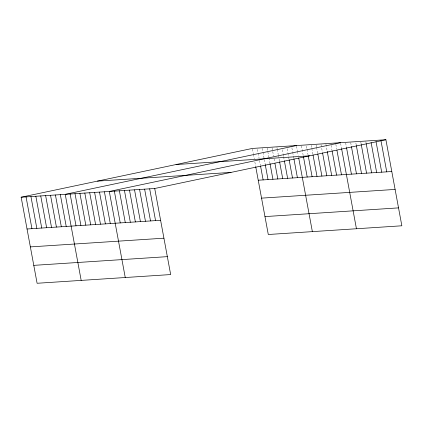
<?xml version="1.0" encoding="UTF-8"?>
<svg xmlns="http://www.w3.org/2000/svg" width="423" height="423" viewBox="0 0 423 423"><rect width="100%" height="100%" fill="white"/><g stroke="black" fill="none" stroke-linecap="round" stroke-linejoin="round"><path stroke-width="0.32" stroke-dasharray="2.12 1.59" d="M365.837 141.694L366.08 142.99M360.793 142.022L361.152 143.968M355.865 143L356.224 144.946M350.699 142.683L351.302 145.924M345.654 143.011L346.374 146.903M340.61 143.339L341.451 147.881M335.83 144.312L336.671 148.848M331.056 145.279L332.018 150.466M325.916 144.301L327.238 151.434M321.02 144.618L322.463 152.402M316.124 144.941L316.483 146.887M316.605 147.532L317.684 153.369M311.222 145.258L311.703 147.854M311.825 148.499L312.909 154.337M306.448 146.226L306.929 148.822M307.05 149.467L308.013 154.659M301.43 145.898L303.233 155.627M296.534 146.215L297.374 150.757M297.496 151.408L298.215 155.299M291.875 147.833L292.6 151.725M292.716 152.375L293.8 158.213M287.101 148.801L287.82 152.692M287.941 153.343L289.02 159.18M282.321 149.768L283.045 153.66M283.161 154.31L283.526 156.256M283.643 156.907L284.245 160.148M276.943 147.495L277.187 148.79M277.303 149.441L278.265 154.628M278.387 155.278L279.471 161.115M272.047 147.812L273.607 156.246M274.088 158.842L274.691 162.083M267.151 148.135L268.832 157.213M268.954 157.864L270.033 163.701M262.249 148.452L262.852 151.698M262.974 152.343L265.258 164.669M257.475 149.419L258.078 152.666M258.194 153.311L259.04 157.853M259.516 160.449L260.478 165.636M252.457 149.092L253.298 153.634M253.419 154.279L254.26 158.821M254.863 162.067L255.582 165.959"/><path stroke-width="0.63" d="M21.15 197.213L154.712 188.499L170.665 274.559L37.102 283.273L21.15 197.213L252.335 148.441L385.898 139.727L401.85 225.787L268.288 234.501L255.704 166.604M296.412 145.57L65.227 194.337L81.174 280.396M340.489 142.694L109.303 191.46L125.25 277.52M154.712 188.499L385.898 139.727M176.047 164.536L309.61 155.823M97.443 181.118L231.006 172.404M258.226 180.23L391.793 171.516M261.546 198.138L395.108 189.425M27.04 228.996L160.603 220.283M264.967 216.592L398.529 207.878M30.361 246.905L163.923 238.191M33.782 265.358L167.344 256.645M380.975 140.706L386.744 171.844M376.047 141.684L381.699 172.172M371.124 142.662L376.655 172.499M366.196 143.64L371.606 172.833M361.274 144.618L366.561 173.16M356.346 145.597L361.517 173.488M351.423 146.575L356.473 173.816M346.495 147.553L351.423 174.149M341.573 148.531L356.441 228.753M336.914 150.149L341.483 174.794M332.134 151.117L336.586 175.117M327.238 151.434L331.685 175.434M322.58 153.052L326.789 175.757M317.805 154.02L321.892 176.074M313.031 154.987L316.996 176.391M308.251 155.955L312.1 176.714M303.476 156.922L307.198 177.031M298.696 157.89L312.364 231.624M293.922 158.863L297.406 177.671M289.142 159.831L292.51 177.993M284.367 160.798L287.614 178.31M279.587 161.766L282.712 178.628M274.934 163.384L277.816 178.95M270.033 163.701L272.92 179.267M265.258 164.669L268.023 179.59M260.6 166.287L263.127 179.907M149.668 188.827L155.558 220.61M144.624 189.155L150.514 220.938M139.574 189.488L145.464 221.271M134.53 189.816L140.42 221.599M129.486 190.144L135.376 221.927M124.441 190.472L130.332 222.255M119.392 190.805L125.282 222.588M114.347 191.133L120.238 222.916M104.407 191.778L110.297 223.566M99.505 192.1L105.396 223.883M94.609 192.417L100.5 224.201M89.713 192.74L95.603 224.523M84.817 193.057L90.707 224.84M79.915 193.38L85.811 225.163M75.019 193.697L80.909 225.48M70.123 194.014L76.013 225.803M60.33 194.654L66.221 226.437M55.429 194.977L61.324 226.76M50.533 195.294L56.423 227.077M45.636 195.616L51.527 227.4M40.74 195.934L46.63 227.717M35.844 196.251L41.734 228.039M30.942 196.573L36.838 228.357M26.046 196.891L31.937 228.674"/></g></svg>
